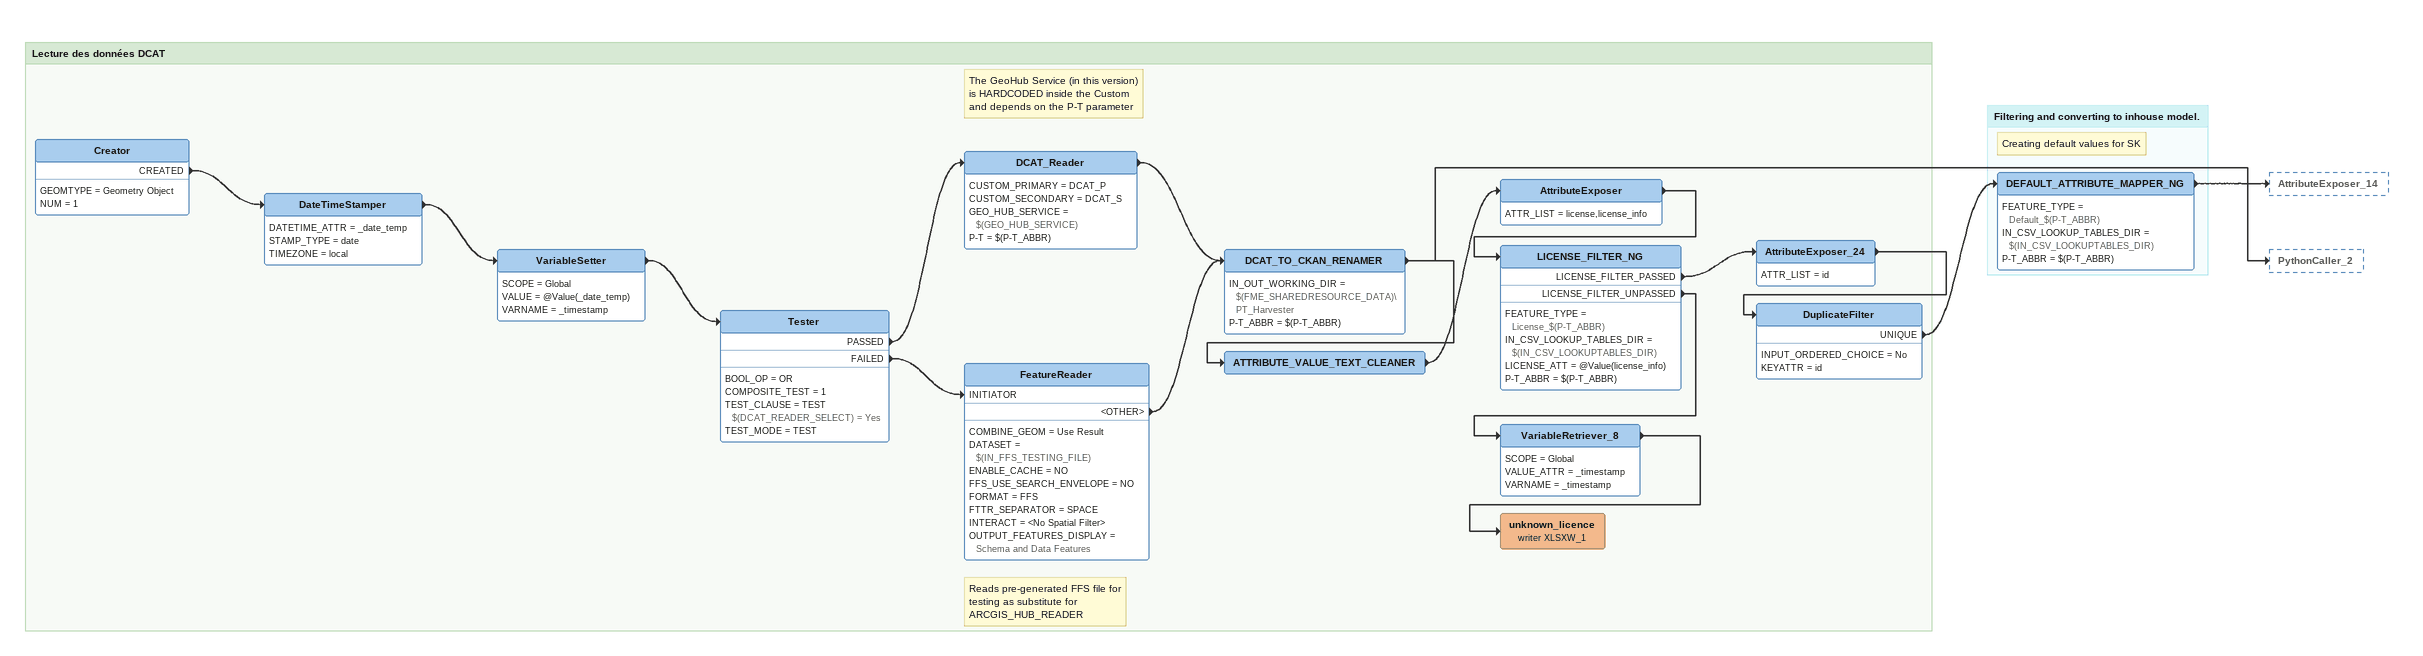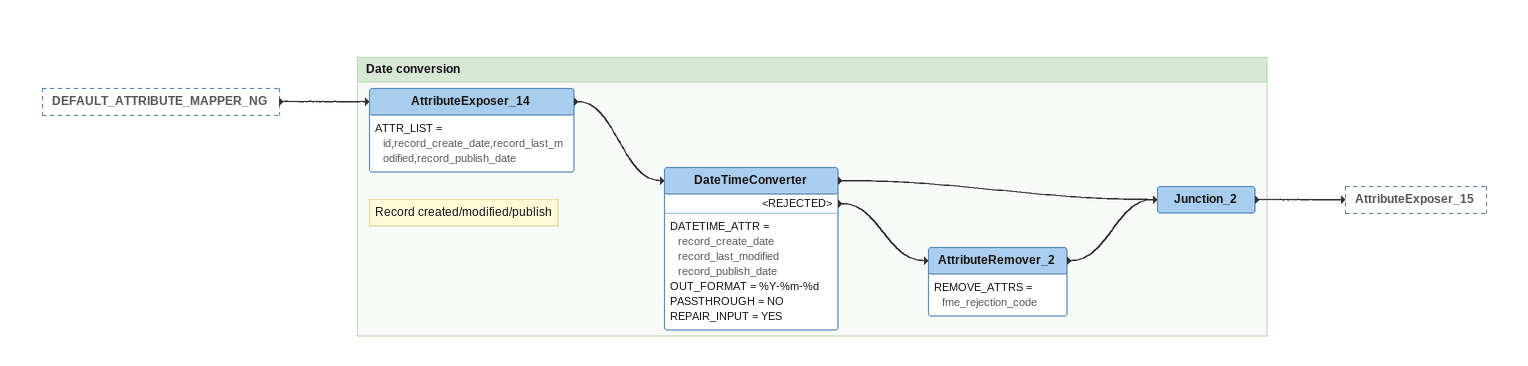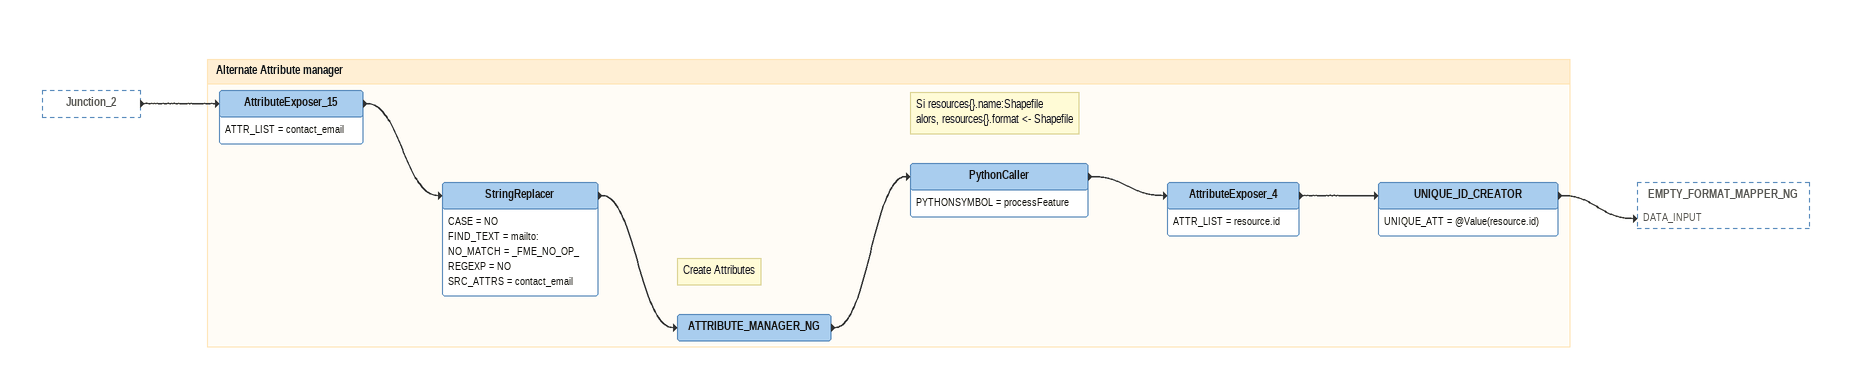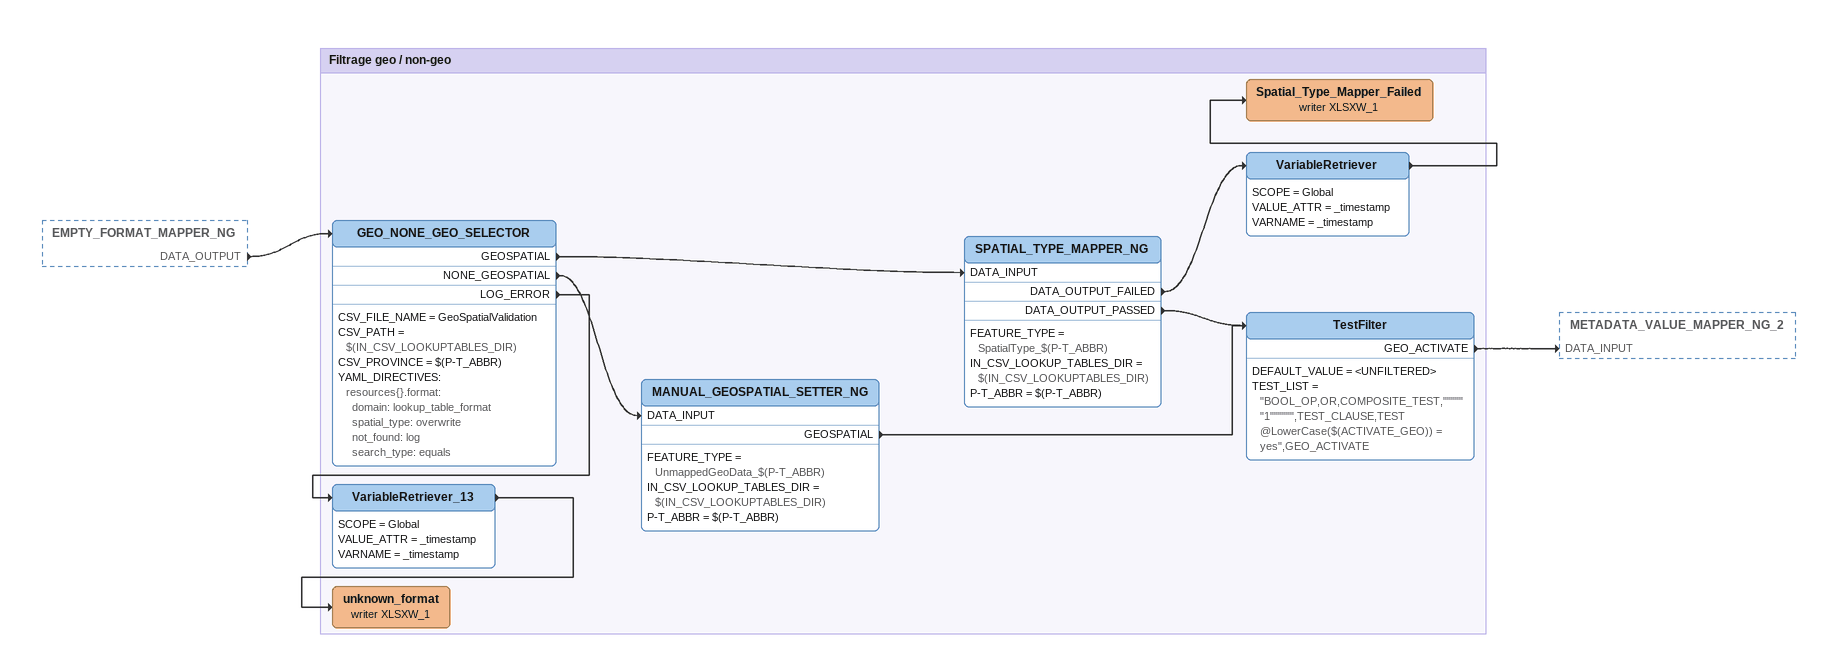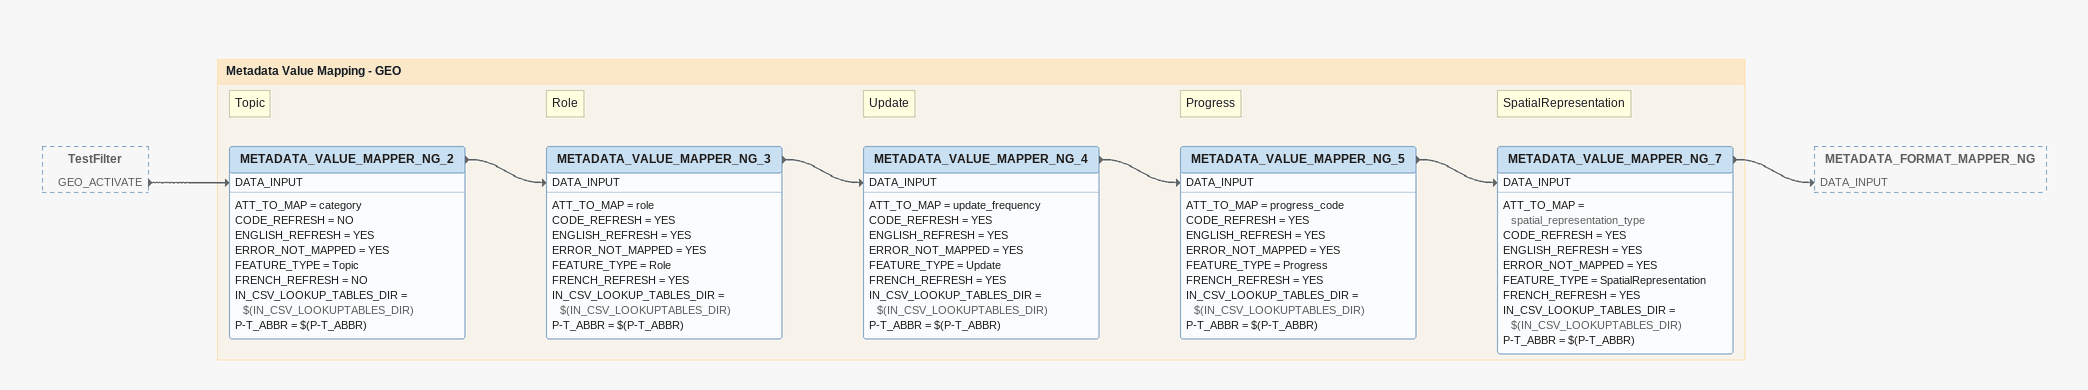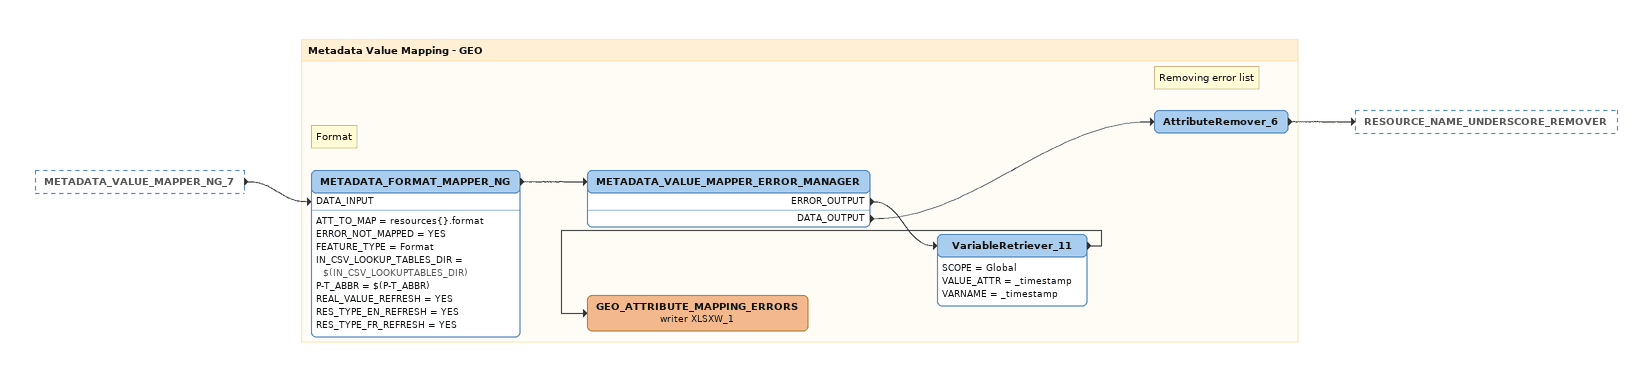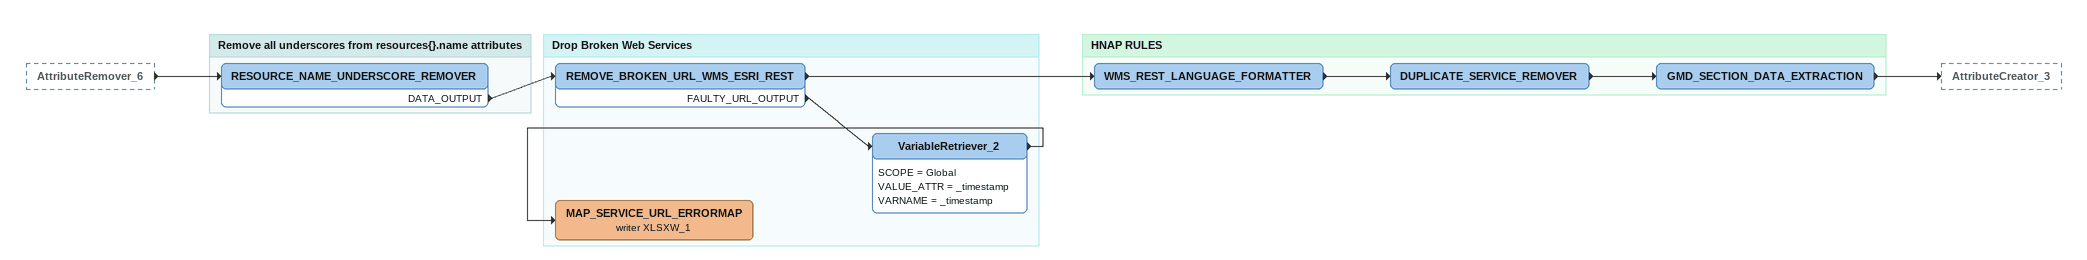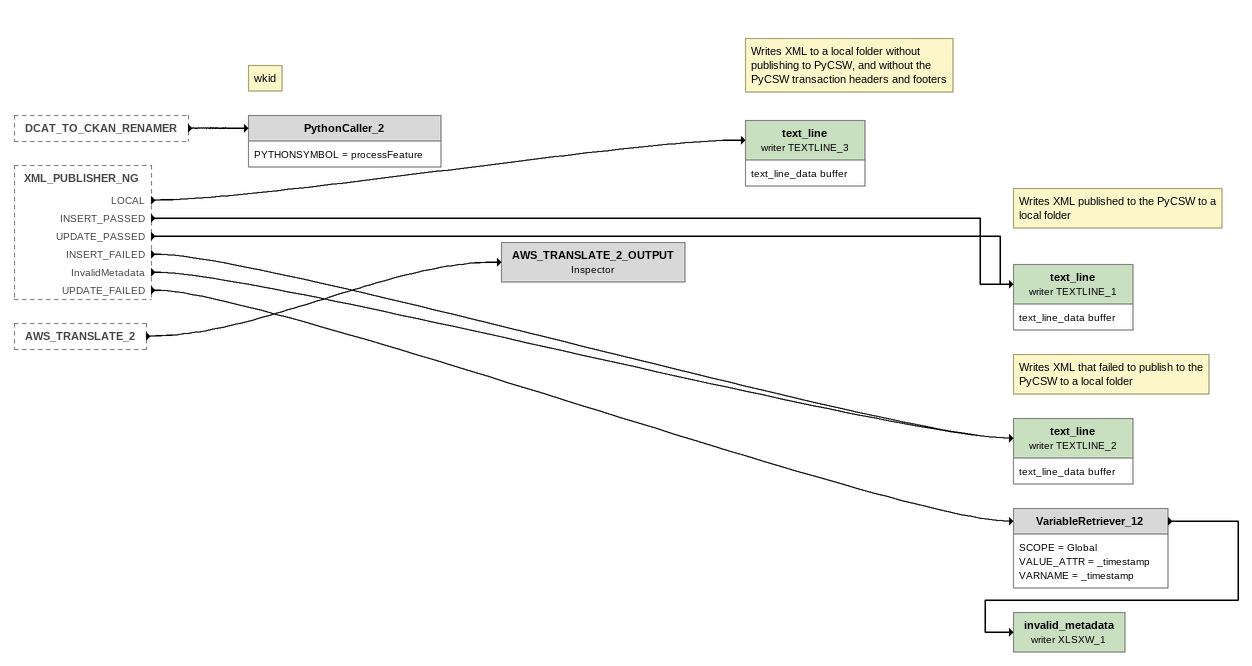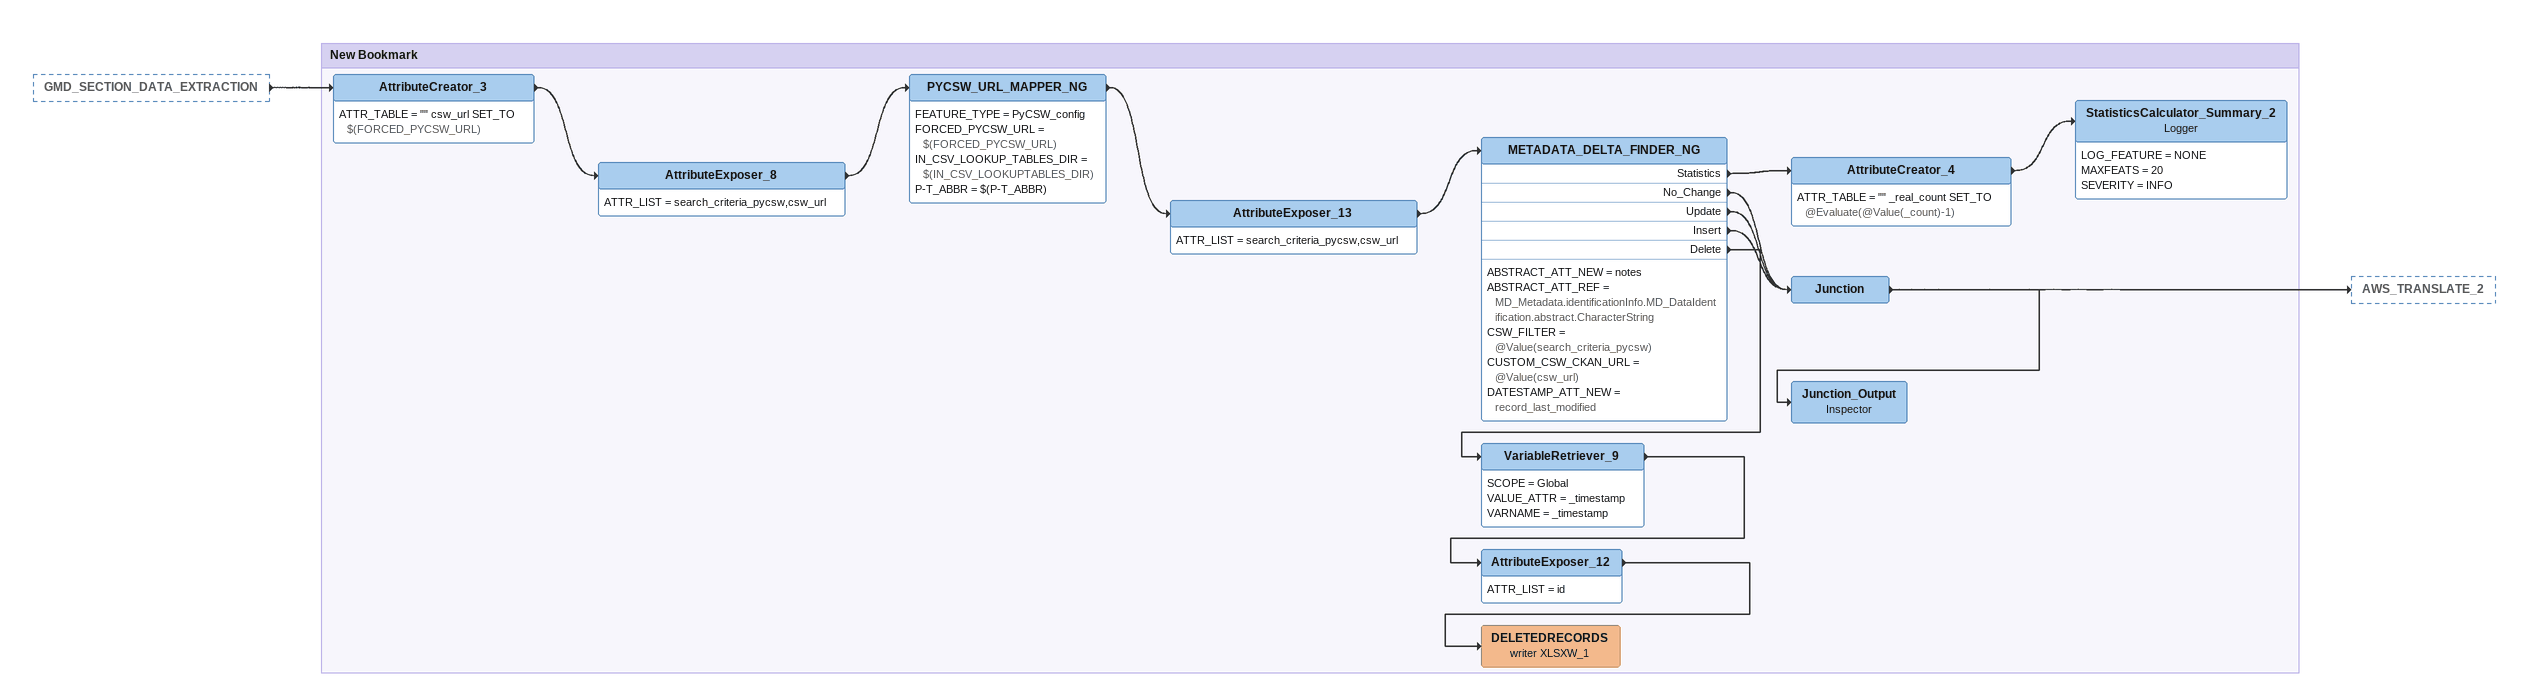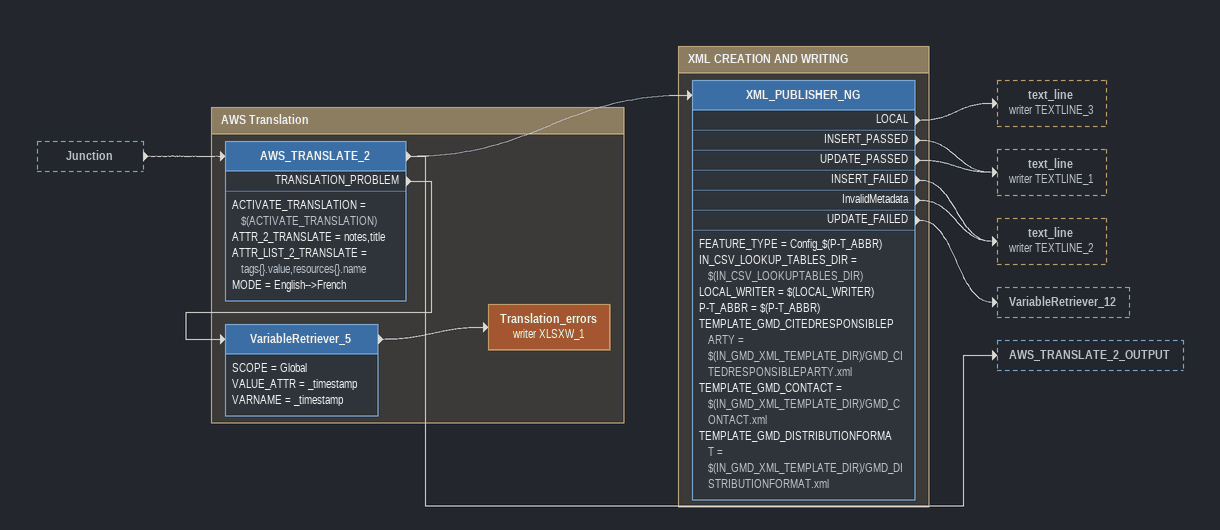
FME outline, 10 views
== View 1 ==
Bookmark: Lecture des données DCAT
Creator
    GEOMTYPE = Geometry Object
    NUM = 1
    CREATED -> DateTimeStamper
DateTimeStamper
    DATETIME_ATTR = _date_temp
    STAMP_TYPE = date
    TIMEZONE = local
    -> VariableSetter
VariableSetter
    SCOPE = Global
    VALUE = @Value(_date_temp)
    VARNAME = _timestamp
    -> Tester
Tester
    BOOL_OP = OR
    COMPOSITE_TEST = 1
    TEST_CLAUSE = TEST $(DCAT_READER_SELECT) = Yes
    TEST_MODE = TEST
    PASSED -> DCAT_Reader
    FAILED -> FeatureReader [INITIATOR]
Note: The GeoHub Service (in this version) is HARDCODED inside the Custom and depends on the P-T parameter
DCAT_Reader
    CUSTOM_PRIMARY = DCAT_P
    CUSTOM_SECONDARY = DCAT_S
    GEO_HUB_SERVICE = $(GEO_HUB_SERVICE)
    P-T = $(P-T_ABBR)
    -> DCAT_TO_CKAN_RENAMER
Note: Reads pre-generated FFS file for testing as substitute for ARCGIS_HUB_READER
FeatureReader
    COMBINE_GEOM = Use Result
    DATASET = $(IN_FFS_TESTING_FILE)
    ENABLE_CACHE = NO
    FFS_USE_SEARCH_ENVELOPE = NO
    FORMAT = FFS
    FTTR_SEPARATOR = SPACE
    INTERACT = <No Spatial Filter>
    OUTPUT_FEATURES_DISPLAY = Schema and Data Features
    <OTHER> -> DCAT_TO_CKAN_RENAMER
DCAT_TO_CKAN_RENAMER
    IN_OUT_WORKING_DIR = $(FME_SHAREDRESOURCE_DATA)\PT_Harvester
    P-T_ABBR = $(P-T_ABBR)
    -> ATTRIBUTE_VALUE_TEXT_CLEANER
    -> PythonCaller_2
ATTRIBUTE_VALUE_TEXT_CLEANER
    -> AttributeExposer
AttributeExposer
    ATTR_LIST = license,license_info
    -> LICENSE_FILTER_NG
LICENSE_FILTER_NG
    FEATURE_TYPE = License_$(P-T_ABBR)
    IN_CSV_LOOKUP_TABLES_DIR = $(IN_CSV_LOOKUPTABLES_DIR)
    LICENSE_ATT = @Value(license_info)
    P-T_ABBR = $(P-T_ABBR)
    LICENSE_FILTER_PASSED -> AttributeExposer_24
    LICENSE_FILTER_UNPASSED -> VariableRetriever_8
AttributeExposer_24
    ATTR_LIST = id
    -> DuplicateFilter
DuplicateFilter
    INPUT_ORDERED_CHOICE = No
    KEYATTR = id
    UNIQUE -> DEFAULT_ATTRIBUTE_MAPPER_NG
VariableRetriever_8
    SCOPE = Global
    VALUE_ATTR = _timestamp
    VARNAME = _timestamp
    -> unknown_licence (writer XLSXW_1)
unknown_licence (writer XLSXW_1)

Bookmark: Filtering and converting to inhouse model.
Note: Creating default values for SK
DEFAULT_ATTRIBUTE_MAPPER_NG
    FEATURE_TYPE = Default_$(P-T_ABBR)
    IN_CSV_LOOKUP_TABLES_DIR = $(IN_CSV_LOOKUPTABLES_DIR)
    P-T_ABBR = $(P-T_ABBR)
    -> AttributeExposer_14

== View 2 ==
DEFAULT_ATTRIBUTE_MAPPER_NG [outside]
    -> AttributeExposer_14

Bookmark: Date conversion
AttributeExposer_14
    ATTR_LIST = id,record_create_date,record_last_modified,record_publish_date
    -> DateTimeConverter
Note: Record created/modified/publish
DateTimeConverter
    DATETIME_ATTR = record_create_date record_last_modified record_publish_date
    OUT_FORMAT = %Y-%m-%d
    PASSTHROUGH = NO
    REPAIR_INPUT = YES
    -> Junction_2
    <REJECTED> -> AttributeRemover_2
AttributeRemover_2
    REMOVE_ATTRS = fme_rejection_code
    -> Junction_2
Junction_2
    -> AttributeExposer_15

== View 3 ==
Junction_2 [outside]
    -> AttributeExposer_15

Bookmark: Alternate Attribute manager
AttributeExposer_15
    ATTR_LIST = contact_email
    -> StringReplacer
StringReplacer
    CASE = NO
    FIND_TEXT = mailto:
    NO_MATCH = _FME_NO_OP_
    REGEXP = NO
    SRC_ATTRS = contact_email
    -> ATTRIBUTE_MANAGER_NG
Note: Create Attributes
ATTRIBUTE_MANAGER_NG
    -> PythonCaller
Note: Si resources{}.name:Shapefile / alors, resources{}.format <- Shapefile
PythonCaller
    PYTHONSYMBOL = processFeature
    -> AttributeExposer_4
AttributeExposer_4
    ATTR_LIST = resource.id
    -> UNIQUE_ID_CREATOR
UNIQUE_ID_CREATOR
    UNIQUE_ATT = @Value(resource.id)
    -> EMPTY_FORMAT_MAPPER_NG [DATA_INPUT]

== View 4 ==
EMPTY_FORMAT_MAPPER_NG [outside]
    DATA_OUTPUT -> GEO_NONE_GEO_SELECTOR

Bookmark: Filtrage geo / non-geo
GEO_NONE_GEO_SELECTOR
    CSV_FILE_NAME = GeoSpatialValidation
    CSV_PATH = $(IN_CSV_LOOKUPTABLES_DIR)
    CSV_PROVINCE = $(P-T_ABBR)
    YAML_DIRECTIVES:
      resources{}.format:
        domain: lookup_table_format
        spatial_type: overwrite
        not_found: log
        search_type: equals
    GEOSPATIAL -> SPATIAL_TYPE_MAPPER_NG [DATA_INPUT]
    NONE_GEOSPATIAL -> MANUAL_GEOSPATIAL_SETTER_NG [DATA_INPUT]
    LOG_ERROR -> VariableRetriever_13
SPATIAL_TYPE_MAPPER_NG
    FEATURE_TYPE = SpatialType_$(P-T_ABBR)
    IN_CSV_LOOKUP_TABLES_DIR = $(IN_CSV_LOOKUPTABLES_DIR)
    P-T_ABBR = $(P-T_ABBR)
    DATA_OUTPUT_FAILED -> VariableRetriever
    DATA_OUTPUT_PASSED -> TestFilter
VariableRetriever
    SCOPE = Global
    VALUE_ATTR = _timestamp
    VARNAME = _timestamp
    -> Spatial_Type_Mapper_Failed (writer XLSXW_1)
Spatial_Type_Mapper_Failed (writer XLSXW_1)
VariableRetriever_13
    SCOPE = Global
    VALUE_ATTR = _timestamp
    VARNAME = _timestamp
    -> unknown_format (writer XLSXW_1)
unknown_format (writer XLSXW_1)
MANUAL_GEOSPATIAL_SETTER_NG
    FEATURE_TYPE = UnmappedGeoData_$(P-T_ABBR)
    IN_CSV_LOOKUP_TABLES_DIR = $(IN_CSV_LOOKUPTABLES_DIR)
    P-T_ABBR = $(P-T_ABBR)
    GEOSPATIAL -> TestFilter
TestFilter
    DEFAULT_VALUE = <UNFILTERED>
    TEST_LIST = "BOOL_OP,OR,COMPOSITE_TEST,""""""1"""""",TEST_CLAUSE,TEST @LowerCase($(ACTIVATE_GEO)) = yes",GEO_ACTIVATE
    GEO_ACTIVATE -> METADATA_VALUE_MAPPER_NG_2 [DATA_INPUT]

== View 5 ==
TestFilter [outside]
    GEO_ACTIVATE -> METADATA_VALUE_MAPPER_NG_2 [DATA_INPUT]

Bookmark: Metadata Value Mapping - GEO
Note: Topic
METADATA_VALUE_MAPPER_NG_2
    ATT_TO_MAP = category
    CODE_REFRESH = NO
    ENGLISH_REFRESH = YES
    ERROR_NOT_MAPPED = YES
    FEATURE_TYPE = Topic
    FRENCH_REFRESH = NO
    IN_CSV_LOOKUP_TABLES_DIR = $(IN_CSV_LOOKUPTABLES_DIR)
    P-T_ABBR = $(P-T_ABBR)
    -> METADATA_VALUE_MAPPER_NG_3 [DATA_INPUT]
Note: Role
METADATA_VALUE_MAPPER_NG_3
    ATT_TO_MAP = role
    CODE_REFRESH = YES
    ENGLISH_REFRESH = YES
    ERROR_NOT_MAPPED = YES
    FEATURE_TYPE = Role
    FRENCH_REFRESH = YES
    IN_CSV_LOOKUP_TABLES_DIR = $(IN_CSV_LOOKUPTABLES_DIR)
    P-T_ABBR = $(P-T_ABBR)
    -> METADATA_VALUE_MAPPER_NG_4 [DATA_INPUT]
Note: Update
METADATA_VALUE_MAPPER_NG_4
    ATT_TO_MAP = update_frequency
    CODE_REFRESH = YES
    ENGLISH_REFRESH = YES
    ERROR_NOT_MAPPED = YES
    FEATURE_TYPE = Update
    FRENCH_REFRESH = YES
    IN_CSV_LOOKUP_TABLES_DIR = $(IN_CSV_LOOKUPTABLES_DIR)
    P-T_ABBR = $(P-T_ABBR)
    -> METADATA_VALUE_MAPPER_NG_5 [DATA_INPUT]
Note: Progress
METADATA_VALUE_MAPPER_NG_5
    ATT_TO_MAP = progress_code
    CODE_REFRESH = YES
    ENGLISH_REFRESH = YES
    ERROR_NOT_MAPPED = YES
    FEATURE_TYPE = Progress
    FRENCH_REFRESH = YES
    IN_CSV_LOOKUP_TABLES_DIR = $(IN_CSV_LOOKUPTABLES_DIR)
    P-T_ABBR = $(P-T_ABBR)
    -> METADATA_VALUE_MAPPER_NG_7 [DATA_INPUT]
Note: SpatialRepresentation
METADATA_VALUE_MAPPER_NG_7
    ATT_TO_MAP = spatial_representation_type
    CODE_REFRESH = YES
    ENGLISH_REFRESH = YES
    ERROR_NOT_MAPPED = YES
    FEATURE_TYPE = SpatialRepresentation
    FRENCH_REFRESH = YES
    IN_CSV_LOOKUP_TABLES_DIR = $(IN_CSV_LOOKUPTABLES_DIR)
    P-T_ABBR = $(P-T_ABBR)
    -> METADATA_FORMAT_MAPPER_NG [DATA_INPUT]

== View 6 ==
METADATA_VALUE_MAPPER_NG_7 [outside]
    -> METADATA_FORMAT_MAPPER_NG [DATA_INPUT]

Bookmark: Metadata Value Mapping - GEO
Note: Format
METADATA_FORMAT_MAPPER_NG
    ATT_TO_MAP = resources{}.format
    ERROR_NOT_MAPPED = YES
    FEATURE_TYPE = Format
    IN_CSV_LOOKUP_TABLES_DIR = $(IN_CSV_LOOKUPTABLES_DIR)
    P-T_ABBR = $(P-T_ABBR)
    REAL_VALUE_REFRESH = YES
    RES_TYPE_EN_REFRESH = YES
    RES_TYPE_FR_REFRESH = YES
    -> METADATA_VALUE_MAPPER_ERROR_MANAGER
METADATA_VALUE_MAPPER_ERROR_MANAGER
    ERROR_OUTPUT -> VariableRetriever_11
    DATA_OUTPUT -> AttributeRemover_6
Note: Removing error list
AttributeRemover_6
    -> RESOURCE_NAME_UNDERSCORE_REMOVER
VariableRetriever_11
    SCOPE = Global
    VALUE_ATTR = _timestamp
    VARNAME = _timestamp
    -> GEO_ATTRIBUTE_MAPPING_ERRORS (writer XLSXW_1)
GEO_ATTRIBUTE_MAPPING_ERRORS (writer XLSXW_1)

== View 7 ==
AttributeRemover_6 [outside]
    -> RESOURCE_NAME_UNDERSCORE_REMOVER

Bookmark: Remove all underscores from resources{}.name attributes
RESOURCE_NAME_UNDERSCORE_REMOVER
    DATA_OUTPUT -> REMOVE_BROKEN_URL_WMS_ESRI_REST

Bookmark: Drop Broken Web Services
REMOVE_BROKEN_URL_WMS_ESRI_REST
    -> WMS_REST_LANGUAGE_FORMATTER
    FAULTY_URL_OUTPUT -> VariableRetriever_2
VariableRetriever_2
    SCOPE = Global
    VALUE_ATTR = _timestamp
    VARNAME = _timestamp
    -> MAP_SERVICE_URL_ERRORMAP (writer XLSXW_1)
MAP_SERVICE_URL_ERRORMAP (writer XLSXW_1)

Bookmark: HNAP RULES
WMS_REST_LANGUAGE_FORMATTER
    -> DUPLICATE_SERVICE_REMOVER
DUPLICATE_SERVICE_REMOVER
    -> GMD_SECTION_DATA_EXTRACTION
GMD_SECTION_DATA_EXTRACTION
    -> AttributeCreator_3

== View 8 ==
DCAT_TO_CKAN_RENAMER [outside]
    -> PythonCaller_2
XML_PUBLISHER_NG [outside]
    LOCAL -> text_line (writer TEXTLINE_3)
    INSERT_PASSED -> text_line (writer TEXTLINE_1)
    UPDATE_PASSED -> text_line (writer TEXTLINE_1)
    INSERT_FAILED -> text_line (writer TEXTLINE_2)
    InvalidMetadata -> text_line (writer TEXTLINE_2)
    UPDATE_FAILED -> VariableRetriever_12
AWS_TRANSLATE_2 [outside]
    -> AWS_TRANSLATE_2_OUTPUT
Note: wkid
PythonCaller_2
    PYTHONSYMBOL = processFeature
AWS_TRANSLATE_2_OUTPUT: Inspector
Note: Writes XML to a local folder without publishing to PyCSW, and without the PyCSW transaction headers and footers
text_line (writer TEXTLINE_3)
    attributes: text_line_data buffer
Note: Writes XML published to the PyCSW to a local folder
text_line (writer TEXTLINE_1)
    attributes: text_line_data buffer
Note: Writes XML that failed to publish to the PyCSW to a local folder
text_line (writer TEXTLINE_2)
    attributes: text_line_data buffer
VariableRetriever_12
    SCOPE = Global
    VALUE_ATTR = _timestamp
    VARNAME = _timestamp
    -> invalid_metadata (writer XLSXW_1)
invalid_metadata (writer XLSXW_1)

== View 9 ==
GMD_SECTION_DATA_EXTRACTION [outside]
    -> AttributeCreator_3

Bookmark: New Bookmark
AttributeCreator_3
    ATTR_TABLE = "" csw_url SET_TO $(FORCED_PYCSW_URL)
    -> AttributeExposer_8
AttributeExposer_8
    ATTR_LIST = search_criteria_pycsw,csw_url
    -> PYCSW_URL_MAPPER_NG
PYCSW_URL_MAPPER_NG
    FEATURE_TYPE = PyCSW_config
    FORCED_PYCSW_URL = $(FORCED_PYCSW_URL)
    IN_CSV_LOOKUP_TABLES_DIR = $(IN_CSV_LOOKUPTABLES_DIR)
    P-T_ABBR = $(P-T_ABBR)
    -> AttributeExposer_13
AttributeExposer_13
    ATTR_LIST = search_criteria_pycsw,csw_url
    -> METADATA_DELTA_FINDER_NG
METADATA_DELTA_FINDER_NG
    ABSTRACT_ATT_NEW = notes
    ABSTRACT_ATT_REF = MD_Metadata.identificationInfo.MD_DataIdentification.abstract.CharacterString
    CSW_FILTER = @Value(search_criteria_pycsw)
    CUSTOM_CSW_CKAN_URL = @Value(csw_url)
    DATESTAMP_ATT_NEW = record_last_modified
    Statistics -> AttributeCreator_4
    No_Change -> Junction
    Update -> Junction
    Insert -> Junction
    Delete -> VariableRetriever_9
AttributeCreator_4
    ATTR_TABLE = "" _real_count SET_TO @Evaluate(@Value(_count)-1)
    -> StatisticsCalculator_Summary_2
StatisticsCalculator_Summary_2: Logger
    LOG_FEATURE = NONE
    MAXFEATS = 20
    SEVERITY = INFO
Junction
    -> AWS_TRANSLATE_2
    -> Junction_Output
Junction_Output: Inspector
VariableRetriever_9
    SCOPE = Global
    VALUE_ATTR = _timestamp
    VARNAME = _timestamp
    -> AttributeExposer_12
AttributeExposer_12
    ATTR_LIST = id
    -> DELETEDRECORDS (writer XLSXW_1)
DELETEDRECORDS (writer XLSXW_1)

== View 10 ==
Junction [outside]
    -> AWS_TRANSLATE_2

Bookmark: AWS Translation
AWS_TRANSLATE_2
    ACTIVATE_TRANSLATION = $(ACTIVATE_TRANSLATION)
    ATTR_2_TRANSLATE = notes,title
    ATTR_LIST_2_TRANSLATE = tags{}.value,resources{}.name
    MODE = English-->French
    -> XML_PUBLISHER_NG
    -> AWS_TRANSLATE_2_OUTPUT
    TRANSLATION_PROBLEM -> VariableRetriever_5
VariableRetriever_5
    SCOPE = Global
    VALUE_ATTR = _timestamp
    VARNAME = _timestamp
    -> Translation_errors (writer XLSXW_1)
Translation_errors (writer XLSXW_1)

Bookmark: XML CREATION AND WRITING
XML_PUBLISHER_NG
    FEATURE_TYPE = Config_$(P-T_ABBR)
    IN_CSV_LOOKUP_TABLES_DIR = $(IN_CSV_LOOKUPTABLES_DIR)
    LOCAL_WRITER = $(LOCAL_WRITER)
    P-T_ABBR = $(P-T_ABBR)
    TEMPLATE_GMD_CITEDRESPONSIBLEPARTY = $(IN_GMD_XML_TEMPLATE_DIR)/GMD_CITEDRESPONSIBLEPARTY.xml
    TEMPLATE_GMD_CONTACT = $(IN_GMD_XML_TEMPLATE_DIR)/GMD_CONTACT.xml
    TEMPLATE_GMD_DISTRIBUTIONFORMAT = $(IN_GMD_XML_TEMPLATE_DIR)/GMD_DISTRIBUTIONFORMAT.xml
    LOCAL -> text_line (writer TEXTLINE_3)
    INSERT_PASSED -> text_line (writer TEXTLINE_1)
    UPDATE_PASSED -> text_line (writer TEXTLINE_1)
    INSERT_FAILED -> text_line (writer TEXTLINE_2)
    InvalidMetadata -> text_line (writer TEXTLINE_2)
    UPDATE_FAILED -> VariableRetriever_12
